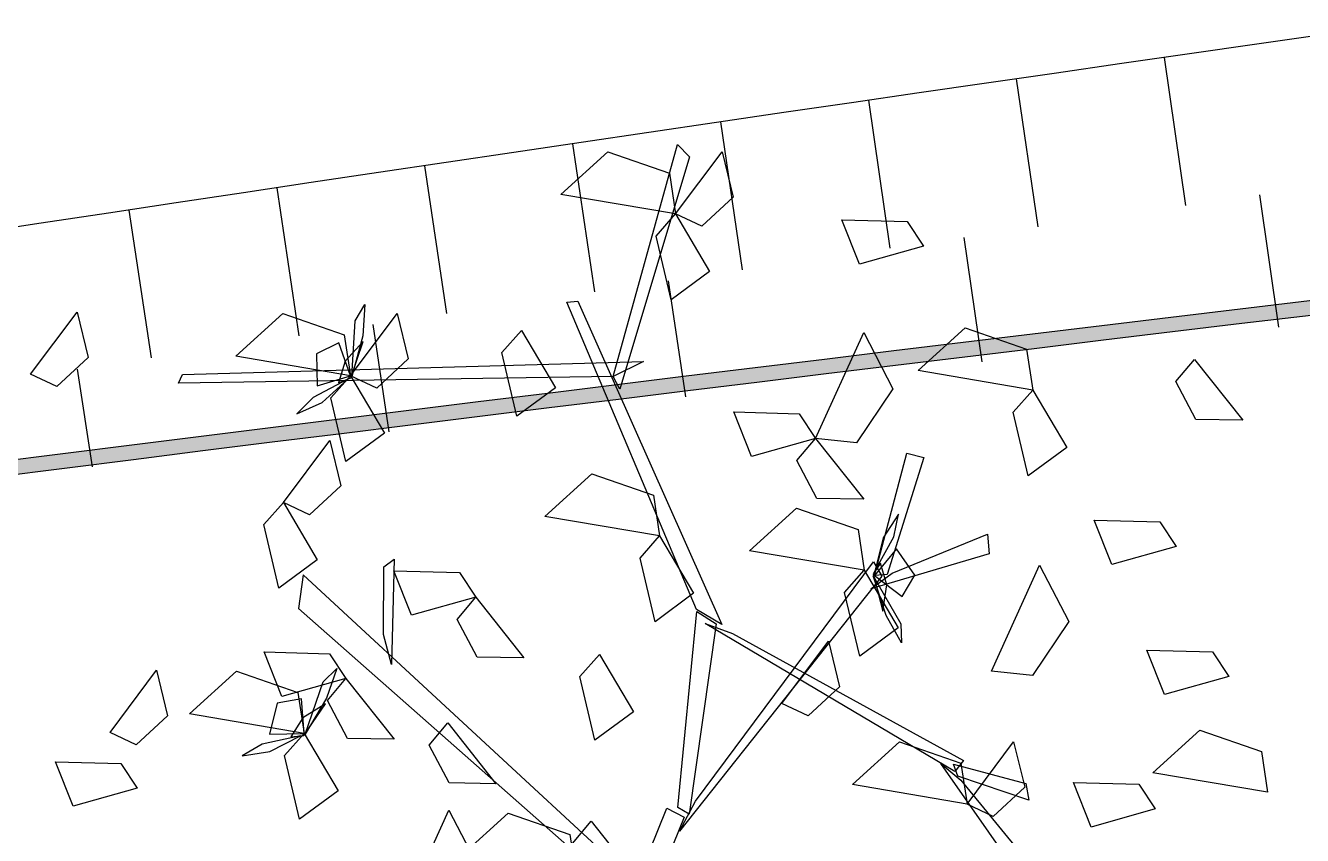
# Model space of a CAD drawing. Header units: metres. Extents: x 1851758 to 1852050, y 5187822 to 5188223.
# Drawn here: x 1851878.022 to 1851880.584, y 5187881.034 to 5187882.659 of the extents above; entities that cross this region are included whole.
import ezdxf

# ---------------------------------------------------------------- set-up
doc = ezdxf.new("R2010")
doc.units = ezdxf.units.M
doc.header["$LTSCALE"] = 2.5
for name, color, linetype in [('PRO_VOI', 7, 'CONTINUOUS'), ('PRO_VOI_PLANCHETTES', 232, 'CONTINUOUS'), ('PRO_VOI_VEG', 81, 'CONTINUOUS')]:
    doc.layers.add(name, color=color, linetype=linetype)

# ---------------------------------------------------------------- blocks, each defined once
blk = doc.blocks.new('arbre4')
at = {"layer": 'PRO_VOI_VEG', "linetype": 'ByBlock', "lineweight": -2, "extrusion": (-0.095442, 0.360509, 0.92786), "flags": 128}
for points, elevation in [([(-1.8382, -1.9583), (-1.4301, -2.203), (-1.6652, -2.3092), (-1.8693, -2.1337), (-1.8382, -1.9583)], 6.9216), ([(-0.392, -1.7941), (0.0161, -2.0389), (-0.219, -2.1451), (-0.423, -1.9696), (-0.392, -1.7941)], 6.8556), ([(-2.954, -0.3521), (-2.5459, -0.5968), (-2.781, -0.703), (-2.985, -0.5275), (-2.954, -0.3521)], 7.851), ([(-1.3472, -0.2407), (-0.9391, -0.4854), (-1.1742, -0.5916), (-1.3783, -0.4162), (-1.3472, -0.2407)], 7.9878), ([(-2.0753, -0.305), (-1.6673, -0.5497), (-1.9024, -0.6559), (-2.1064, -0.4805), (-2.0753, -0.305)], 6.745), ([(0.2617, 0.0112), (0.6698, -0.2336), (0.4347, -0.3398), (0.2306, -0.1643), (0.2617, 0.0112)], 7.8865), ([(-2.1517, 1.5734), (-1.7437, 1.3287), (-1.9788, 1.2225), (-2.1828, 1.3979), (-2.1517, 1.5734)], 8.679), ([(-3.3048, 1.1819), (-2.8967, 0.9372), (-3.1318, 0.831), (-3.3358, 1.0064), (-3.3048, 1.1819)], 6.7465), ([(-0.5771, 0.7835), (-0.1691, 0.5387), (-0.4041, 0.4325), (-0.6082, 0.608), (-0.5771, 0.7835)], 7.3946)]:
    blk.add_lwpolyline(points, close=True, dxfattribs=dict(at, elevation=elevation))
at = {"layer": 'PRO_VOI_VEG', "color": 42, "linetype": 'ByBlock', "lineweight": -2, "extrusion": (-7.94843e-09, -0.83205, 0.5547), "elevation": 0.6378, "flags": 128}
blk.add_lwpolyline([(0.349, 8.3342), (0.6806, 9.9688), (0.7248, 9.8748), (0.3711, 8.2403), (0.349, 8.3342)], close=True, dxfattribs=at)
at = {"layer": 'PRO_VOI_VEG', "linetype": 'ByBlock', "lineweight": -2, "extrusion": (0.632852, 0.167542, 0.755929), "flags": 128}
for points, elevation in [([(4.3983, 2.3367), (4.5713, 1.9942), (4.3845, 2.0187), (4.3167, 2.2271), (4.3983, 2.3367)], 5.5061), ([(4.6549, 6.2732), (4.8278, 5.9307), (4.6411, 5.9552), (4.5733, 6.1636), (4.6549, 6.2732)], 5.9965), ([(4.2214, 3.43), (4.3944, 3.0874), (4.2076, 3.112), (4.1398, 3.3203), (4.2214, 3.43)], 4.5593), ([(3.8316, 5.1072), (4.0046, 4.7647), (3.8179, 4.7892), (3.7501, 4.9976), (3.8316, 5.1072)], 5.8486), ([(3.1937, 5.5454), (3.3667, 5.2028), (3.18, 5.2274), (3.1122, 5.4358), (3.1937, 5.5454)], 4.8833), ([(2.4049, 2.8239), (2.5779, 2.4814), (2.3912, 2.5059), (2.3234, 2.7143), (2.4049, 2.8239)], 5.6831), ([(1.7768, 4.0294), (1.9498, 3.6869), (1.763, 3.7114), (1.6952, 3.9198), (1.7768, 4.0294)], 7.9396)]:
    blk.add_lwpolyline(points, close=True, dxfattribs=dict(at, elevation=elevation))
at = {"layer": 'PRO_VOI_VEG', "linetype": 'ByBlock', "lineweight": -2, "extrusion": (0.843665, 0.223353, 0.488205), "flags": 128}
for points, elevation in [([(4.3983, 3.675), (4.1358, 3.5693), (4.0799, 3.9455), (4.3409, 3.8876), (4.3983, 3.675)], 4.1621), ([(4.1642, 4.9159), (3.9018, 4.8101), (3.8459, 5.1863), (4.1069, 5.1285), (4.1642, 4.9159)], 4.0099), ([(4.2214, 4.7762), (3.9589, 4.6705), (3.903, 5.0467), (4.164, 4.9888), (4.2214, 4.7762)], 3.1209), ([(3.2545, 5.1959), (2.9921, 5.0901), (2.9362, 5.4663), (3.1971, 5.4085), (3.2545, 5.1959)], 6.2913), ([(3.8316, 5.8437), (3.5692, 5.738), (3.5133, 6.1142), (3.7743, 6.0563), (3.8316, 5.8437)], 3.2325), ([(3.2022, 4.7049), (2.9398, 4.5992), (2.8839, 4.9754), (3.1448, 4.9175), (3.2022, 4.7049)], 4.1756), ([(2.7984, 4.9816), (2.5359, 4.8759), (2.48, 5.2521), (2.741, 5.1942), (2.7984, 4.9816)], 5.1647), ([(2.8346, 7.0183), (2.5721, 6.9125), (2.5162, 7.2887), (2.7772, 7.2309), (2.8346, 7.0183)], 5.0275), ([(2.9308, 6.5177), (2.6683, 6.412), (2.6124, 6.7881), (2.8734, 6.7303), (2.9308, 6.5177)], 3.3461)]:
    blk.add_lwpolyline(points, close=True, dxfattribs=dict(at, elevation=elevation))
at = {"layer": 'PRO_VOI_VEG', "linetype": 'ByBlock', "lineweight": -2, "extrusion": (9.90253e-10, -0.872729, 0.488205), "flags": 128}
for points, elevation in [([(1.6327, 8.5254), (1.3702, 8.4196), (1.3143, 8.7958), (1.5753, 8.738), (1.6327, 8.5254)], -0.4024), ([(-1.6888, 3.2268), (-1.9513, 3.1211), (-2.0072, 3.4973), (-1.7462, 3.4394), (-1.6888, 3.2268)], -1.1758)]:
    blk.add_lwpolyline(points, close=True, dxfattribs=dict(at, elevation=elevation))
at = {"layer": 'PRO_VOI_VEG', "color": 6, "linetype": 'ByBlock', "lineweight": -2, "extrusion": (-0.961889, 0.218143, 0.164872), "elevation": 2.5227, "flags": 128}
blk.add_lwpolyline([(-3.9205, 5.3634), (-4.1424, 5.2565), (-4.213, 5.4358), (-4.0871, 5.49), (-3.9205, 5.3634)], close=True, dxfattribs=at)
at = {"layer": 'PRO_VOI_VEG', "color": 42, "linetype": 'ByBlock', "lineweight": -2, "extrusion": (-8.90758e-09, -0.83205, 0.5547), "elevation": 0.6378, "flags": 128}
blk.add_lwpolyline([(0.6069, 6.6058), (0.1869, 8.8979), (0.2311, 8.8979), (0.7027, 6.4836), (0.6069, 6.6058)], close=True, dxfattribs=at)
at = {"layer": 'PRO_VOI_VEG', "color": 6, "linetype": 'ByBlock', "lineweight": -2, "extrusion": (-0.728389, 0.480734, 0.488205), "elevation": 5.2998, "flags": 128}
blk.add_lwpolyline([(-3.1032, 3.5573), (-3.1957, 3.3432), (-3.1143, 3.2263), (-3.0034, 3.3578), (-3.1032, 3.5573)], close=True, dxfattribs=at)
at = {"layer": 'PRO_VOI_VEG', "color": 6, "linetype": 'ByBlock', "lineweight": -2, "extrusion": (0.828904, -0.547073, 0.116747), "elevation": -2.198, "flags": 128}
blk.add_lwpolyline([(3.0958, 6.0034), (3.2474, 6.2288), (3.1439, 6.4433), (3.0552, 6.2893), (3.0958, 6.0034)], close=True, dxfattribs=at)
at = {"layer": 'PRO_VOI_VEG', "color": 42, "linetype": 'ByBlock', "lineweight": -2, "extrusion": (0.28427, -0.71615, 0.637432), "elevation": 1.8143, "flags": 128}
blk.add_lwpolyline([(1.8342, 7.9582), (0.258, 9.1331), (0.289, 9.1716), (1.9697, 7.9595), (1.8342, 7.9582)], close=True, dxfattribs=at)
at = {"layer": 'PRO_VOI_VEG', "color": 6, "linetype": 'ByBlock', "lineweight": -2, "extrusion": (-0.428772, 0.890609, 0.151559), "elevation": 4.8794, "flags": 128}
blk.add_lwpolyline([(-1.1652, 4.9988), (-1.0081, 4.9527), (-0.9178, 5.1085), (-1.0297, 5.1912), (-1.1652, 4.9988)], close=True, dxfattribs=at)
at = {"layer": 'PRO_VOI_VEG', "linetype": 'ByBlock', "lineweight": -2, "extrusion": (0.372929, 2.33309e-10, 0.92786), "elevation": 4.6976, "flags": 128}
blk.add_lwpolyline([(3.7798, 0.6616), (4.1879, 0.4169), (3.9528, 0.3107), (3.7488, 0.4861), (3.7798, 0.6616)], close=True, dxfattribs=at)
at = {"layer": 'PRO_VOI_VEG', "linetype": 'ByBlock', "lineweight": -2, "extrusion": (-2.51648e-10, -0.654654, 0.755929), "flags": 128}
for points, elevation in [([(2.6794, 6.678), (2.8524, 6.3355), (2.6657, 6.36), (2.5979, 6.5684), (2.6794, 6.678)], 1.6434), ([(0.1158, 5.4307), (0.2888, 5.0882), (0.102, 5.1127), (0.0343, 5.3211), (0.1158, 5.4307)], 2.7236)]:
    blk.add_lwpolyline(points, close=True, dxfattribs=dict(at, elevation=elevation))
at = {"layer": 'PRO_VOI_VEG', "linetype": 'ByBlock', "lineweight": -2, "extrusion": (9.90252e-10, -0.872729, 0.488205), "flags": 128}
for points, elevation in [([(1.138, 5.8646), (0.8755, 5.7589), (0.8197, 6.1351), (1.0806, 6.0772), (1.138, 5.8646)], -1.0503), ([(2.5448, 6.8717), (2.2823, 6.766), (2.2265, 7.1422), (2.4874, 7.0843), (2.5448, 6.8717)], 0.1427), ([(-0.818, 5.4705), (-1.0805, 5.3648), (-1.1363, 5.741), (-0.8754, 5.6831), (-0.818, 5.4705)], -0.3458), ([(2.3763, 6.3628), (2.1138, 6.2571), (2.0579, 6.6333), (2.3189, 6.5754), (2.3763, 6.3628)], 1.0524)]:
    blk.add_lwpolyline(points, close=True, dxfattribs=dict(at, elevation=elevation))
at = {"layer": 'PRO_VOI_VEG', "linetype": 'ByBlock', "lineweight": -2, "extrusion": (-2.51655e-10, -0.654654, 0.755929), "flags": 128}
for points, elevation in [([(1.138, 5.8722), (1.311, 5.5297), (1.1243, 5.5542), (1.0565, 5.7626), (1.138, 5.8722)], 1.0069), ([(-0.818, 5.262), (-0.645, 4.9195), (-0.8317, 4.944), (-0.8995, 5.1524), (-0.818, 5.262)], 1.5354)]:
    blk.add_lwpolyline(points, close=True, dxfattribs=dict(at, elevation=elevation))
at = {"layer": 'PRO_VOI_VEG', "color": 42, "linetype": 'ByBlock', "lineweight": -2, "extrusion": (2.18152e-08, -0.933257, 0.359211), "elevation": -1.1706, "flags": 128}
blk.add_lwpolyline([(1.3291, 5.8993), (1.4985, 7.2328), (1.5649, 7.1713), (1.3806, 5.8993), (1.3291, 5.8993)], close=True, dxfattribs=at)
at = {"layer": 'PRO_VOI_VEG', "color": 42, "linetype": 'ByBlock', "lineweight": -2, "extrusion": (8.93024e-09, -0.872729, 0.488205), "elevation": -0.2652, "flags": 128}
blk.add_lwpolyline([(-0.6532, 5.9487), (-0.6311, 6.5018), (-0.5869, 6.56), (-0.6311, 5.6965), (-0.6532, 5.9487)], close=True, dxfattribs=at)
at = {"layer": 'PRO_VOI_VEG', "color": 6, "linetype": 'ByBlock', "lineweight": -2, "extrusion": (0.848441, -0.507127, 0.151559), "elevation": 0.2619, "flags": 128}
blk.add_lwpolyline([(3.4551, 5.0929), (3.6122, 5.0468), (3.7025, 5.2026), (3.5906, 5.2852), (3.4551, 5.0929)], close=True, dxfattribs=at)
at = {"layer": 'PRO_VOI_VEG', "color": 42, "linetype": 'ByBlock', "lineweight": -2, "extrusion": (-3.5711e-09, -0.72424, 0.689548), "elevation": 1.1883, "flags": 128}
blk.add_lwpolyline([(0.2606, 4.2618), (-0.9553, 6.179), (-0.9848, 5.9864), (0.2311, 4.1567), (0.2606, 4.2618)], close=True, dxfattribs=at)
at = {"layer": 'PRO_VOI_VEG', "linetype": 'ByBlock', "lineweight": -2, "extrusion": (9.90254e-10, -0.872729, 0.488205), "flags": 128}
for points, elevation in [([(-0.2727, 8.6832), (-0.5352, 8.5775), (-0.5911, 8.9537), (-0.3301, 8.8958), (-0.2727, 8.6832)], 1.1275), ([(2.7134, 6.2146), (2.4509, 6.1089), (2.395, 6.4851), (2.656, 6.4272), (2.7134, 6.2146)], 0.3901)]:
    blk.add_lwpolyline(points, close=True, dxfattribs=dict(at, elevation=elevation))
at = {"layer": 'PRO_VOI_VEG', "color": 42, "linetype": 'ByBlock', "lineweight": -2, "extrusion": (0.417587, -0.658071, 0.626549), "elevation": 1.647, "flags": 128}
blk.add_lwpolyline([(2.9051, 5.1849), (3.3051, 5.0154), (3.2631, 4.9096), (2.7996, 5.1878), (2.9051, 5.1849)], close=True, dxfattribs=at)
at = {"layer": 'PRO_VOI_VEG', "color": 6, "linetype": 'ByBlock', "lineweight": -2, "extrusion": (0.872729, -8.4033e-09, 0.488205), "elevation": 3.6425, "flags": 128}
blk.add_lwpolyline([(3.2116, 3.7891), (3.1192, 3.5749), (3.2005, 3.458), (3.3114, 3.5895), (3.2116, 3.7891)], close=True, dxfattribs=at)
at = {"layer": 'PRO_VOI_VEG', "linetype": 'ByBlock', "lineweight": -2, "extrusion": (4.78407e-09, -0.654654, 0.755929), "elevation": 4.0136, "flags": 128}
blk.add_lwpolyline([(-0.2727, 7.782), (-0.0997, 7.4395), (-0.2864, 7.4641), (-0.3542, 7.6724), (-0.2727, 7.782)], close=True, dxfattribs=at)
at = {"layer": 'PRO_VOI_VEG', "color": 42, "linetype": 'ByBlock', "lineweight": -2, "extrusion": (-1.10197e-08, -0.72424, 0.689548), "elevation": 1.1883, "flags": 128}
blk.add_lwpolyline([(0.5406, 4.682), (1.3291, 5.9864), (1.3585, 5.8988), (0.4669, 4.5157), (0.5406, 4.682)], close=True, dxfattribs=at)
at = {"layer": 'PRO_VOI_VEG', "color": 6, "linetype": 'ByBlock', "lineweight": -2, "extrusion": (-0.993162, 3.93212e-10, 0.116747), "elevation": -0.72, "flags": 128}
blk.add_lwpolyline([(-3.219, 5.2186), (-3.0674, 5.444), (-3.1709, 5.6585), (-3.2597, 5.5045), (-3.219, 5.2186)], close=True, dxfattribs=at)
at = {"layer": 'PRO_VOI_VEG', "color": 6, "linetype": 'ByBlock', "lineweight": -2, "extrusion": (0.922965, 0.347782, 0.164872), "elevation": 3.1795, "flags": 128}
blk.add_lwpolyline([(2.5387, 4.6383), (2.3167, 4.5314), (2.2462, 4.7107), (2.372, 4.7649), (2.5387, 4.6383)], close=True, dxfattribs=at)
at = {"layer": 'PRO_VOI_VEG', "linetype": 'ByBlock', "lineweight": -2, "extrusion": (0.372929, 2.33269e-10, 0.92786), "elevation": 7.1277, "flags": 128}
blk.add_lwpolyline([(2.7924, 0.9618), (3.2004, 0.7171), (2.9653, 0.6109), (2.7613, 0.7863), (2.7924, 0.9618)], close=True, dxfattribs=at)
at = {"layer": 'PRO_VOI_VEG', "color": 42, "linetype": 'ByBlock', "lineweight": -2, "extrusion": (1.11052e-08, -0.906135, 0.422988), "elevation": -0.3535, "flags": 128}
blk.add_lwpolyline([(0.4669, 4.7934), (0.6069, 6.6321), (0.6806, 6.5022), (0.5111, 4.7235), (0.4669, 4.7934)], close=True, dxfattribs=at)
at = {"layer": 'PRO_VOI_VEG', "color": 42, "linetype": 'ByBlock', "lineweight": -2, "extrusion": (-0.84411, -0.221664, 0.488205), "elevation": 1.5587, "flags": 128}
blk.add_lwpolyline([(-2.7387, 5.8313), (-1.9502, 7.277), (-1.9207, 7.1799), (-2.8124, 5.6469), (-2.7387, 5.8313)], close=True, dxfattribs=at)
at = {"layer": 'PRO_VOI_VEG', "color": 6, "linetype": 'ByBlock', "lineweight": -2, "extrusion": (-0.869679, 0.46527, 0.164872), "elevation": 3.364, "flags": 128}
blk.add_lwpolyline([(-1.9639, 6.8751), (-2.1859, 6.7682), (-2.2565, 6.9476), (-2.1306, 7.0017), (-1.9639, 6.8751)], close=True, dxfattribs=at)
at = {"layer": 'PRO_VOI_VEG', "color": 6, "linetype": 'ByBlock', "lineweight": -2, "extrusion": (-0.574935, 0.656587, 0.488205), "elevation": 5.9674, "flags": 128}
blk.add_lwpolyline([(-1.0677, 5.0513), (-1.1601, 4.8371), (-1.0788, 4.7203), (-0.9679, 4.8517), (-1.0677, 5.0513)], close=True, dxfattribs=at)
at = {"layer": 'PRO_VOI_VEG', "color": 6, "linetype": 'ByBlock', "lineweight": -2, "extrusion": (0.654273, -0.747193, 0.116747), "elevation": -1.8621, "flags": 128}
blk.add_lwpolyline([(1.0603, 7.6049), (1.2119, 7.8303), (1.1083, 8.0448), (1.0196, 7.8908), (1.0603, 7.6049)], close=True, dxfattribs=at)
at = {"layer": 'PRO_VOI_VEG', "color": 6, "linetype": 'ByBlock', "lineweight": -2, "extrusion": (-0.177403, 0.972398, 0.151559), "elevation": 3.9697, "flags": 128}
blk.add_lwpolyline([(0.5067, 6.7871), (0.6639, 6.741), (0.7542, 6.8968), (0.6423, 6.9795), (0.5067, 6.7871)], close=True, dxfattribs=at)
at = {"layer": 'PRO_VOI_VEG', "linetype": 'ByBlock', "lineweight": -2, "extrusion": (1.09032e-10, -0.654654, 0.755929), "elevation": 2.4361, "flags": 128}
blk.add_lwpolyline([(-0.4253, 5.7626), (-0.2523, 5.4201), (-0.4391, 5.4446), (-0.5069, 5.653), (-0.4253, 5.7626)], close=True, dxfattribs=at)
at = {"layer": 'PRO_VOI_VEG', "linetype": 'ByBlock', "lineweight": -2, "extrusion": (0.372929, -8.74771e-10, 0.92786), "elevation": 7.2899, "flags": 128}
blk.add_lwpolyline([(2.0044, 3.6589), (2.4124, 3.4142), (2.1773, 3.308), (1.9733, 3.4834), (2.0044, 3.6589)], close=True, dxfattribs=at)
at = {"layer": 'PRO_VOI_VEG', "color": 42, "linetype": 'ByBlock', "lineweight": -2, "extrusion": (-0.682446, -0.575232, 0.450971), "elevation": 0.7042, "flags": 128}
blk.add_lwpolyline([(-0.7719, 7.5011), (-0.3539, 7.4123), (-0.3803, 7.289), (-0.8761, 7.4795), (-0.7719, 7.5011)], close=True, dxfattribs=at)
at = {"layer": 'PRO_VOI_VEG', "color": 42, "linetype": 'ByBlock', "lineweight": -2, "extrusion": (-0.952135, -0.250031, 0.175849), "elevation": -0.8821, "flags": 128}
blk.add_lwpolyline([(-1.9502, 7.2915), (-1.7807, 8.7015), (-1.7144, 8.6364), (-1.8986, 7.2915), (-1.9502, 7.2915)], close=True, dxfattribs=at)
at = {"layer": 'PRO_VOI_VEG', "color": 42, "linetype": 'ByBlock', "lineweight": -2, "extrusion": (-2.05191e-09, -0.72424, 0.689548), "elevation": 1.1883, "flags": 128}
blk.add_lwpolyline([(-0.0268, 3.3513), (0.4227, 4.6557), (0.489, 4.5944), (0.0469, 3.3163), (-0.0268, 3.3513)], close=True, dxfattribs=at)

msp = doc.modelspace()

# ---------------------------------------------------------------- hatches: boundary and pattern name
at = {"layer": 'PRO_VOI_PLANCHETTES'}
h = msp.add_hatch(color=256, dxfattribs=at)
h.dxf.hatch_style = 1
edge = h.paths.add_edge_path()
edge.add_arc((1851926.4252, 5187498.2076), 386.6253, 94.068008, 99.380647, ccw=False)
edge.add_line((1851898.9978, 5187883.8588), (1851897.6403, 5187902.7554))
edge.add_line((1851897.6403, 5187902.7554), (1851897.6702, 5187902.7575))
edge.add_line((1851897.6702, 5187902.7575), (1851899.0298, 5187883.831))
edge.add_line((1851899.0298, 5187883.831), (1851899.001, 5187883.8289))
edge.add_arc((1851926.4252, 5187498.2076), 386.5953, 94.067849, 99.380857)
edge.add_line((1851863.4115, 5187879.6328), (1851863.408, 5187879.6626))
h = msp.add_hatch(color=256, dxfattribs=at)
h.dxf.hatch_style = 1
edge = h.paths.add_edge_path()
edge.add_arc((1851926.4252, 5187498.2076), 385.1553, 94.067373, 99.391014, ccw=False)
edge.add_line((1851899.1063, 5187882.3928), (1851938.5438, 5187885.1975))
edge.add_line((1851938.5438, 5187885.1975), (1851938.7524, 5187882.2942))
edge.add_line((1851938.7524, 5187882.2942), (1851938.7225, 5187882.2918))
edge.add_line((1851938.7225, 5187882.2918), (1851938.5161, 5187885.1654))
edge.add_line((1851938.5161, 5187885.1654), (1851899.1052, 5187882.3626))
edge.add_arc((1851926.4252, 5187498.2076), 385.1253, 94.067849, 99.391226)
edge.add_line((1851863.5824, 5187878.1711), (1851863.5789, 5187878.2009))

# ---------------------------------------------------------------- linework, layer by layer
at = {"layer": 'PRO_VOI', "color": 32}
for p, q in [((1851880.3066, 5187882.5947), (1851880.3493, 5187882.2978)), ((1851880.0097, 5187882.552), (1851880.0526, 5187882.255)), ((1851879.7128, 5187882.5089), (1851879.756, 5187882.212)), ((1851879.416, 5187882.4655), (1851879.4595, 5187882.1686)), ((1851879.1192, 5187882.4218), (1851879.163, 5187882.125)), ((1851878.8224, 5187882.3777), (1851878.8666, 5187882.081)), ((1851878.5257, 5187882.3334), (1851878.5702, 5187882.0367)), ((1851880.4976, 5187882.319), (1851880.5355, 5187882.0541)), ((1851878.229, 5187882.2888), (1851878.2738, 5187881.9922)), ((1851879.9043, 5187882.2335), (1851879.9406, 5187881.984)), ((1851879.3113, 5187882.1468), (1851879.3456, 5187881.9139)), ((1851878.7184, 5187882.0589), (1851878.7505, 5187881.8438)), ((1851878.1256, 5187881.9697), (1851878.1553, 5187881.7737))]:
    msp.add_line(p, q, dxfattribs=at)
at = {"layer": 'PRO_VOI', "color": 34, "flags": 128}
msp.add_lwpolyline([(1851898.1914, 5187884.6027, 0.030026), (1851863.484, 5187879.6752)], format="xyb", dxfattribs=at)
at = {"layer": 'PRO_VOI_PLANCHETTES', "flags": 128}
for points in [[(1851863.408, 5187879.6626, -0.023185), (1851898.9978, 5187883.8588), (1851897.6403, 5187902.7554), (1851897.6702, 5187902.7575), (1851899.0298, 5187883.831), (1851899.001, 5187883.8289, 0.023187), (1851863.4115, 5187879.6328)], [(1851863.5789, 5187878.2009, -0.023233), (1851899.1063, 5187882.3928), (1851938.5438, 5187885.1975), (1851938.7524, 5187882.2942), (1851938.7225, 5187882.2918), (1851938.5161, 5187885.1654), (1851899.1052, 5187882.3626, 0.023232), (1851863.5824, 5187878.1711)]]:
    msp.add_lwpolyline(points, format="xyb", close=True, dxfattribs=at)

# ---------------------------------------------------------------- block references
at = {"layer": 'PRO_VOI_VEG', "xscale": 0.5, "yscale": 0.5, "zscale": 0.5, "rotation": 4.640794973699927}
msp.add_blockref('arbre4', (1851879.1926, 5187879.9011), dxfattribs=at)

doc.saveas('drawing.dxf')
